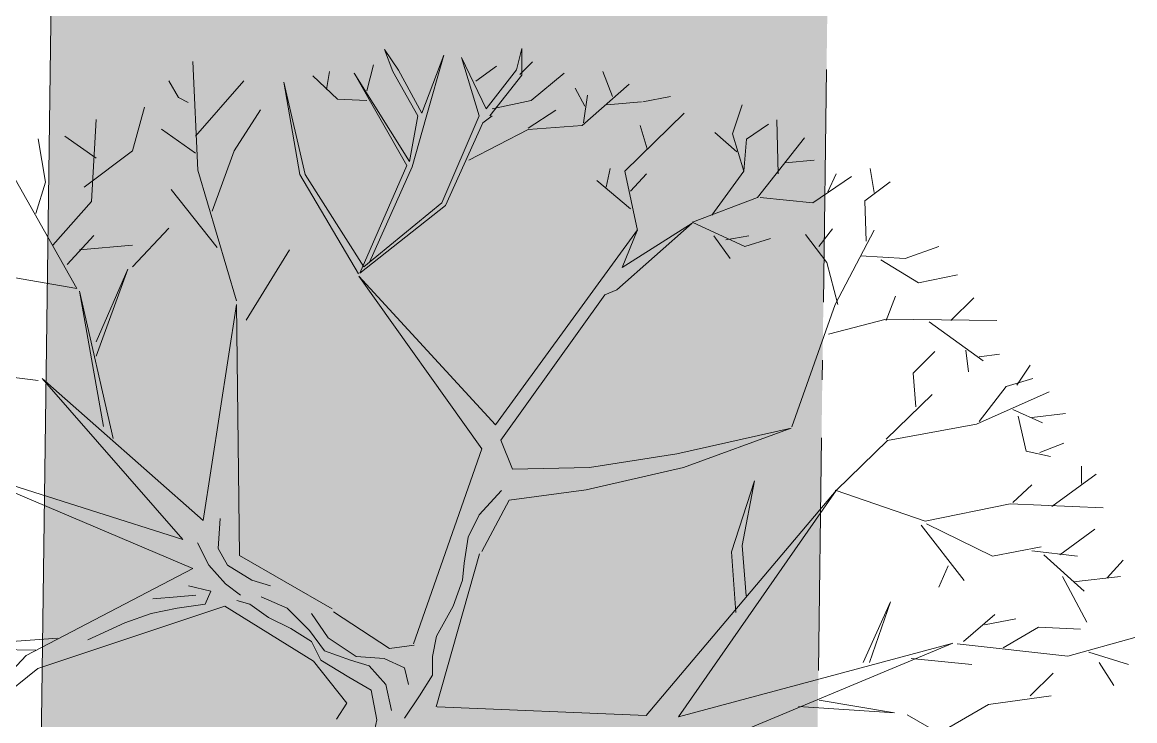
# Model space of a CAD drawing. Header units: metres. Extents: x 8 to 2416, y -346 to 476.
# Drawn here: x 16.98 to 22.72, y 59.59 to 63.19 of the extents above; entities that cross this region are included whole.
import ezdxf

# ---------------------------------------------------------------- set-up
doc = ezdxf.new("R2010")
doc.units = ezdxf.units.M
doc.linetypes.add('ACAD_ISO10W100', pattern=[18, 12, -3, 0, -3])
doc.layers.add('ARBOLES', color=86, linetype='Continuous', lineweight=0)
doc.layers.add('calle', color=254, linetype='Continuous', lineweight=0)
doc.layers.add('grama', color=7, linetype='Continuous', lineweight=0, true_color=0x698c45)
doc.layers.add('SOLAR', color=7, linetype='ACAD_ISO10W100', lineweight=9, true_color=0xff1414)

# ---------------------------------------------------------------- blocks, each defined once
blk = doc.blocks.new('arbol1')
at = {"layer": 'ARBOLES', "color": 59, "true_color": 0x47602f}
for p, q in [((1233.7255, 80.2135), (1233.7047, 80.269)), ((1233.7047, 80.269), (1233.7393, 80.217)), ((1234.0351, 80.2182), (1234.0485, 80.2716)), ((1234.0485, 80.2716), (1234.0485, 80.2048)), ((1233.2362, 79.9663), (1233.2241, 80.2392)), ((1233.7982, 80.1095), (1233.8536, 80.2551)), ((1233.8536, 80.2551), (1233.8086, 80.0991)), ((1233.9417, 80.1024), (1233.8972, 80.2493)), ((1233.8972, 80.2493), (1233.9595, 80.1202)), ((1234.0441, 80.2066), (1234.0753, 80.2378)), ((1233.5662, 80.2135), (1233.5592, 80.1685)), ((1233.7601, 79.9778), (1233.6285, 80.21)), ((1233.6285, 80.21), (1233.767, 79.9882)), ((1233.677, 80.2308), (1233.6597, 80.165)), ((1233.7878, 80.1026), (1233.7255, 80.2135)), ((1233.7393, 80.217), (1233.7982, 80.1095)), ((1233.9333, 80.1893), (1233.9852, 80.2274)), ((1233.9595, 80.1202), (1234.0351, 80.2182)), ((1234.0485, 80.2048), (1233.9684, 80.1024)), ((1234.0718, 80.1407), (1234.1549, 80.21)), ((1234.2761, 80.1511), (1234.2519, 80.2135)), ((1233.1635, 80.1907), (1233.1877, 80.1483)), ((1233.2301, 80.0512), (1233.3514, 80.1907)), ((1233.4923, 79.9555), (1233.4523, 80.187)), ((1233.4523, 80.187), (1233.5057, 79.9555)), ((1233.5246, 80.2031), (1233.5869, 80.1442)), ((1234.1999, 80.0784), (1234.3177, 80.1823)), ((1234.1826, 80.1719), (1234.2069, 80.1269)), ((1234.2034, 80.0853), (1234.2138, 80.1546)), ((1234.3523, 80.1373), (1234.4216, 80.1511)), ((1233.0725, 80.0148), (1233.1028, 80.124)), ((1233.1877, 80.1483), (1233.2119, 80.1361)), ((1233.5869, 80.1442), (1233.6597, 80.1407)), ((1233.9748, 80.1199), (1234.0718, 80.1407)), ((1234.2623, 80.1303), (1234.3489, 80.1373)), ((1234.5774, 80.0576), (1234.6017, 80.1303)), ((1232.9695, 79.8875), (1232.9816, 80.0937)), ((1233.3271, 80.0148), (1233.3938, 80.1179)), ((1233.767, 79.9882), (1233.7878, 80.1026)), ((1233.8086, 80.0991), (1233.774, 79.9744)), ((1233.8483, 79.8842), (1233.9417, 80.1024)), ((1233.9748, 80.1026), (1233.9506, 80.0853)), ((1234.0649, 80.0714), (1234.1341, 80.1165)), ((1234.3073, 79.964), (1234.4562, 80.1095)), ((1233.1453, 80.0694), (1233.2301, 80.0088)), ((1233.9506, 80.0853), (1233.8571, 79.8773)), ((1233.916, 79.9917), (1234.0649, 80.068)), ((1234.0649, 80.068), (1234.1999, 80.0784)), ((1234.3454, 80.0784), (1234.3627, 80.0194)), ((1234.6121, 80.0437), (1234.6675, 80.0818)), ((1234.6917, 79.9571), (1234.6882, 80.0922)), ((1232.8543, 79.936), (1232.8362, 80.0452)), ((1232.9028, 80.0512), (1232.9816, 79.9966)), ((1234.5878, 80.0125), (1234.5324, 80.061)), ((1234.6051, 79.964), (1234.5774, 80.0576)), ((1234.6051, 79.964), (1234.6121, 80.0437)), ((1234.6398, 79.8981), (1234.7575, 80.0472)), ((1232.9513, 79.9239), (1233.0725, 80.0148)), ((1233.2726, 79.8632), (1233.3271, 80.0148)), ((1232.9331, 79.6691), (1232.7452, 80.0027)), ((1234.709, 79.9848), (1234.7817, 79.9917)), ((1233.3332, 79.6388), (1233.2362, 79.9663)), ((1233.6391, 79.7062), (1233.4923, 79.9555)), ((1233.5057, 79.9555), (1233.6525, 79.724)), ((1233.6424, 79.7075), (1233.7601, 79.9778)), ((1233.774, 79.9744), (1233.6666, 79.7353)), ((1234.2602, 79.9235), (1234.2703, 79.9708)), ((1234.3385, 79.815), (1234.3073, 79.964)), ((1234.321, 79.9134), (1234.3615, 79.9573)), ((1234.5255, 79.8531), (1234.6051, 79.964)), ((1234.8164, 79.912), (1234.8372, 79.9571)), ((1234.9322, 79.91), (1234.922, 79.9708)), ((1232.8301, 79.8572), (1232.8543, 79.936)), ((1234.321, 79.8695), (1234.2365, 79.9404)), ((1234.7783, 79.8843), (1234.8753, 79.9501)), ((1234.9085, 79.8897), (1234.9727, 79.937)), ((1233.2847, 79.7722), (1233.1695, 79.9178)), ((1234.477, 79.8358), (1234.6398, 79.8981)), ((1234.6467, 79.8981), (1234.7783, 79.8843)), ((1232.8725, 79.7783), (1232.9695, 79.8875)), ((1233.8571, 79.8773), (1233.6424, 79.7075)), ((1233.6525, 79.724), (1233.8483, 79.8842)), ((1234.9119, 79.7884), (1234.9085, 79.8897)), ((1233.0725, 79.7237), (1233.1635, 79.8208)), ((1233.9829, 79.3274), (1234.3387, 79.8163)), ((1234.4758, 79.8335), (1234.2872, 79.6662)), ((1234.3001, 79.722), (1234.4758, 79.8335)), ((1234.3387, 79.8163), (1234.3001, 79.722)), ((1234.4763, 79.8357), (1234.608, 79.7748)), ((1234.7937, 79.7748), (1234.8275, 79.8188)), ((1234.8342, 79.6295), (1234.9322, 79.8154)), ((1232.9089, 79.7298), (1232.9756, 79.8026)), ((1234.5303, 79.8019), (1234.5708, 79.7444)), ((1234.5607, 79.7917), (1234.6181, 79.8019)), ((1234.608, 79.7748), (1234.6722, 79.7951)), ((1234.7599, 79.8053), (1234.814, 79.7343)), ((1232.9392, 79.7662), (1233.0725, 79.7783)), ((1233.3574, 79.5903), (1233.4665, 79.7662)), ((1235.0098, 79.7444), (1235.0943, 79.7748)), ((1234.814, 79.7343), (1234.841, 79.6295)), ((1234.8984, 79.7512), (1235.0098, 79.7444)), ((1234.9491, 79.7411), (1235.0436, 79.6836)), ((1232.6543, 79.7177), (1232.9331, 79.6691)), ((1232.9816, 79.5357), (1233.0604, 79.7177)), ((1233.0604, 79.7177), (1232.9816, 79.4993)), ((1235.0436, 79.6836), (1235.1415, 79.7039)), ((1233.9486, 79.2673), (1233.64, 79.7005)), ((1233.64, 79.7005), (1233.9829, 79.3274)), ((1232.9998, 79.3234), (1232.9392, 79.6631)), ((1232.9392, 79.6631), (1233.0241, 79.2931)), ((1234.2572, 79.6533), (1233.9958, 79.2888)), ((1234.2872, 79.6662), (1234.2572, 79.6533)), ((1234.9626, 79.589), (1234.9862, 79.6498)), ((1233.2497, 79.0873), (1233.3333, 79.6295)), ((1233.3333, 79.6295), (1233.3406, 79)), ((1234.7262, 79.3221), (1234.8342, 79.6295)), ((1235.1247, 79.589), (1235.1821, 79.6464)), ((1234.8174, 79.5552), (1234.9626, 79.5924)), ((1234.9626, 79.5924), (1235.2395, 79.589)), ((1235.0706, 79.5856), (1235.2057, 79.4876)), ((1235.0301, 79.4572), (1235.0841, 79.5113)), ((1235.1618, 79.5147), (1235.1686, 79.4606)), ((1235.1956, 79.4978), (1235.2462, 79.5045)), ((1232.8362, 79.4387), (1232.5452, 79.4751)), ((1235.0369, 79.3727), (1235.0301, 79.4572)), ((1235.2901, 79.4268), (1235.3239, 79.4775)), ((1233.1988, 79.04), (1232.8461, 79.444)), ((1232.8461, 79.444), (1233.2497, 79.0873)), ((1235.2631, 79.4234), (1235.3306, 79.4437)), ((1234.9626, 79.2916), (1235.0774, 79.4032)), ((1235.1888, 79.3288), (1235.3712, 79.4099)), ((1235.1956, 79.3356), (1235.2631, 79.4234)), ((1235.28, 79.366), (1235.3543, 79.3322)), ((1235.2935, 79.3491), (1235.3138, 79.2612)), ((1235.3273, 79.3457), (1235.4117, 79.3558)), ((1234.4372, 79.2545), (1234.7244, 79.3188)), ((1234.7244, 79.3188), (1234.4544, 79.2202)), ((1234.9659, 79.2883), (1235.1888, 79.3288)), ((1233.9958, 79.2888), (1234.0258, 79.2159)), ((1234.8376, 79.1632), (1234.9659, 79.2883)), ((1233.7772, 78.7784), (1233.9486, 79.2673)), ((1235.3138, 79.2612), (1235.3745, 79.2477)), ((1235.3475, 79.2579), (1235.4083, 79.2815)), ((1234.2186, 79.2202), (1234.4372, 79.2545)), ((1233.2242, 78.9673), (1232.6133, 79.2256)), ((1232.6133, 79.2256), (1233.1988, 79.04)), ((1234.0258, 79.2159), (1234.2186, 79.2202)), ((1234.4544, 79.2202), (1234.2101, 79.1644)), ((1235.3779, 79.1227), (1235.4894, 79.2038)), ((1235.4522, 79.1801), (1235.4522, 79.2241)), ((1234.6324, 79.1871), (1234.5748, 79.0089)), ((1234.6009, 79.0246), (1234.6324, 79.1871)), ((1235.28, 79.1328), (1235.3273, 79.1768)), ((1233.9419, 79.1016), (1233.998, 79.1625)), ((1234.2101, 79.1644), (1234.0172, 79.1387)), ((1234.3604, 78.5979), (1234.8373, 79.1625)), ((1234.8373, 79.1625), (1234.4414, 78.5948)), ((1234.8342, 79.1632), (1235.0605, 79.0855)), ((1234.0172, 79.1387), (1233.9486, 79.01)), ((1235.0605, 79.0855), (1235.2732, 79.1295)), ((1235.2732, 79.1295), (1235.5062, 79.1193)), ((1233.292, 79.0923), (1233.2874, 79.0174)), ((1233.9139, 79.0455), (1233.9419, 79.1016)), ((1235.0504, 79.0754), (1235.1584, 78.9369)), ((1235.0639, 79.0788), (1235.2293, 78.9977)), ((1235.3982, 79.0011), (1235.486, 79.0653)), ((1233.9045, 78.98), (1233.9139, 79.0455)), ((1233.2359, 79.0315), (1233.264, 78.9753)), ((1233.2874, 79.0174), (1233.3107, 78.9753)), ((1234.5748, 79.0089), (1234.5852, 78.8568)), ((1234.6114, 78.8988), (1234.6009, 79.0246)), ((1235.2293, 78.9977), (1235.3509, 79.0213)), ((1235.3273, 79.0112), (1235.4421, 78.9977)), ((1233.3406, 79), (1233.5733, 78.8654)), ((1233.9427, 79.0034), (1233.8336, 78.6197)), ((1233.8998, 78.9379), (1233.9045, 78.98)), ((1235.3577, 79.0011), (1235.459, 78.9098)), ((1235.5164, 78.9436), (1235.5569, 78.9875)), ((1232.8061, 78.7489), (1233.2242, 78.9673)), ((1233.264, 78.9753), (1233.3061, 78.9285)), ((1233.3107, 78.9753), (1233.3715, 78.9379)), ((1235.1179, 78.974), (1235.0943, 78.92)), ((1233.2126, 78.9239), (1233.2687, 78.9098)), ((1233.3061, 78.9285), (1233.3435, 78.9005)), ((1233.3715, 78.9379), (1233.4183, 78.9239)), ((1233.8765, 78.8724), (1233.8998, 78.9379)), ((1235.4049, 78.947), (1235.4657, 78.8321)), ((1235.432, 78.9335), (1235.5501, 78.947)), ((1233.1237, 78.8911), (1233.1845, 78.8958)), ((1233.1845, 78.8958), (1233.2313, 78.9005)), ((1233.2687, 78.9098), (1233.2546, 78.8771)), ((1233.3949, 78.8958), (1233.4604, 78.8677)), ((1233.3042, 78.8726), (1232.8352, 78.7162)), ((1233.1845, 78.8677), (1233.1191, 78.8537)), ((1233.2546, 78.8771), (1233.1845, 78.8677)), ((1233.5261, 78.7344), (1233.3042, 78.8726)), ((1233.3341, 78.8864), (1233.3668, 78.8771)), ((1233.3668, 78.8771), (1233.4136, 78.8443)), ((1233.4604, 78.8677), (1233.5165, 78.8116)), ((1233.8344, 78.7975), (1233.8765, 78.8724)), ((1234.9048, 78.731), (1234.9729, 78.883)), ((1234.9729, 78.883), (1234.9205, 78.731)), ((1233.1191, 78.8537), (1233.0536, 78.8303)), ((1233.4136, 78.8443), (1233.4697, 78.8162)), ((1233.5211, 78.8537), (1233.5632, 78.7929)), ((1233.5766, 78.8584), (1233.7166, 78.766)), ((1235.1562, 78.7835), (1235.2348, 78.8516)), ((1235.2086, 78.8254), (1235.2872, 78.8411)), ((1233.0115, 78.8116), (1232.9601, 78.7882)), ((1233.0536, 78.8303), (1233.0115, 78.8116)), ((1233.4697, 78.8162), (1233.5211, 78.7835)), ((1233.5165, 78.8116), (1233.5539, 78.7601)), ((1235.2557, 78.7677), (1235.3448, 78.8201)), ((1235.3448, 78.8201), (1235.4495, 78.8149)), ((1232.5412, 78.7672), (1232.8848, 78.7921)), ((1233.5211, 78.7835), (1233.5445, 78.7367)), ((1233.5632, 78.7929), (1233.6333, 78.7461)), ((1233.825, 78.7461), (1233.8344, 78.7975)), ((1235.4181, 78.7468), (1235.5857, 78.7939)), ((1232.83, 78.7622), (1232.5412, 78.7672)), ((1233.5539, 78.7601), (1233.6193, 78.7367)), ((1233.7166, 78.766), (1233.7791, 78.7749)), ((1234.4414, 78.5948), (1235.1271, 78.7788)), ((1234.5309, 78.5297), (1235.1294, 78.7798)), ((1235.1405, 78.7782), (1235.4181, 78.7468)), ((1235.4705, 78.7572), (1235.57, 78.7258)), ((1232.5952, 78.5233), (1232.8061, 78.7489)), ((1233.6097, 78.6288), (1233.5261, 78.7344)), ((1233.5445, 78.7367), (1233.6146, 78.6946)), ((1233.6193, 78.7367), (1233.6661, 78.7227)), ((1233.6333, 78.7461), (1233.7035, 78.7414)), ((1233.7035, 78.7414), (1233.7549, 78.718)), ((1233.825, 78.6993), (1233.825, 78.7461)), ((1235.0252, 78.7415), (1235.1772, 78.7258)), ((1235.4967, 78.731), (1235.5333, 78.6734)), ((1232.8352, 78.7162), (1232.5952, 78.5233)), ((1233.6661, 78.7227), (1233.7081, 78.6759)), ((1233.7549, 78.718), (1233.7642, 78.6759)), ((1233.7923, 78.6478), (1233.825, 78.6993)), ((1235.3238, 78.6472), (1235.3814, 78.7048)), ((1233.6146, 78.6946), (1233.6707, 78.6619)), ((1233.7081, 78.6759), (1233.7222, 78.6104)), ((1233.6707, 78.6619), (1233.6848, 78.587)), ((1233.7549, 78.5917), (1233.7923, 78.6478)), ((1235.2191, 78.6262), (1235.3762, 78.6472)), ((1233.5842, 78.5888), (1233.6097, 78.6288)), ((1233.8368, 78.6197), (1234.3604, 78.5979)), ((1234.9833, 78.6052), (1234.7424, 78.621)), ((1234.7948, 78.6367), (1234.9833, 78.6052)), ((1235.0933, 78.5528), (1235.2191, 78.6262)), ((1233.6848, 78.587), (1233.6754, 78.5402)), ((1235.0148, 78.6), (1235.1981, 78.4952))]:
    blk.add_line(p, q, dxfattribs=at)

msp = doc.modelspace()

# ---------------------------------------------------------------- hatches: boundary and pattern name
at = {"layer": 'grama', "transparency": 33554495}
h = msp.add_hatch(color=256, dxfattribs=at)
h.dxf.hatch_style = 1
h.paths.add_polyline_path([(21.2094, 68.8565), (17.209, 68.8565), (17.0743, 58.9739, 0.418258), (19.0745, 56.9466), (21.0385, 56.947), (21.0607, 57.947)])
h.paths.add_polyline_path([(20.3955, 27.9576), (20.4196, 29.043), (18.3588, 29.043, 0.407099), (16.3594, 27.0917), (16.3486, 26.6463), (15.9403, 14.7165), (19.9427, 14.7165)])

# ---------------------------------------------------------------- linework, layer by layer
at = {"layer": 'calle'}
msp.add_line((17.0743, 58.9739), (17.209, 68.8565), dxfattribs=at)
at = {"layer": 'SOLAR', "ltscale": 0.1}
msp.add_line((21.0607, 57.947), (21.2094, 68.8565), dxfattribs=at)

# ---------------------------------------------------------------- block references
at = {"layer": 'ARBOLES', "xscale": 2.055132678314374, "yscale": 2.055132678314374, "zscale": 2.055132678314374}
msp.add_blockref('arbol1', (-2516.5755, -101.9145, 0), dxfattribs=at)

doc.saveas('drawing.dxf')
